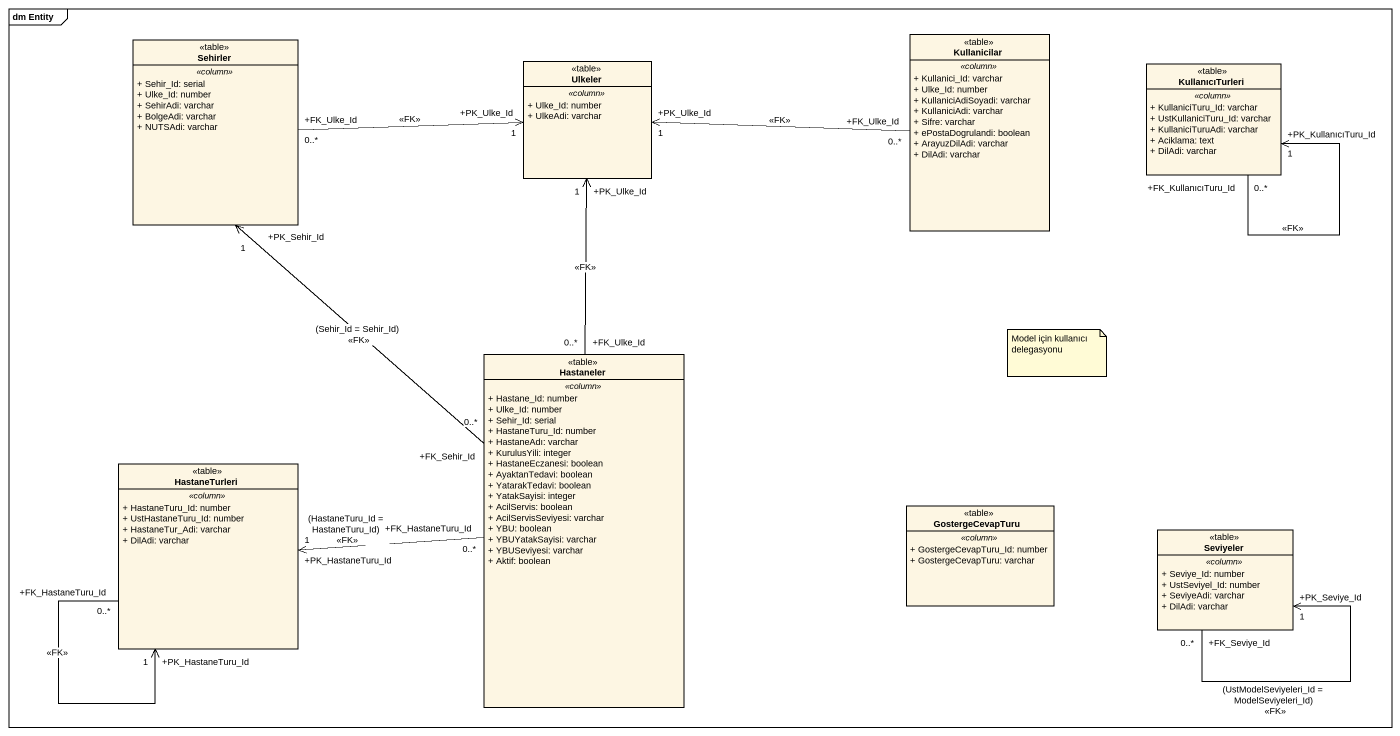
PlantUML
@startuml
mainframe dm Entity
hide circle
hide empty members
skinparam classAttributeIconSize 0
class Sehirler <<table>> {
  .. <<column>> ..
  + Sehir_Id: serial
  + Ulke_Id: number
  + SehirAdi: varchar
  + BolgeAdi: varchar
  + NUTSAdi: varchar
}
class Ulkeler <<table>> {
  .. <<column>> ..
  + Ulke_Id: number
  + UlkeAdi: varchar
}
class Kullanicilar <<table>> {
  .. <<column>> ..
  + Kullanici_Id: varchar
  + Ulke_Id: number
  + KullaniciAdiSoyadi: varchar
  + KullaniciAdi: varchar
  + Sifre: varchar
  + ePostaDogrulandi: boolean
  + ArayuzDilAdi: varchar
  + DilAdi: varchar
}
class KullanıcıTurleri <<table>> {
  .. <<column>> ..
  + KullaniciTuru_Id: varchar
  + UstKullaniciTuru_Id: varchar
  + KullaniciTuruAdi: varchar
  + Aciklama: text
  + DilAdi: varchar
}
class Hastaneler <<table>> {
  .. <<column>> ..
  + Hastane_Id: number
  + Ulke_Id: number
  + Sehir_Id: serial
  + HastaneTuru_Id: number
  + HastaneAdı: varchar
  + KurulusYili: integer
  + HastaneEczanesi: boolean
  + AyaktanTedavi: boolean
  + YatarakTedavi: boolean
  + YatakSayisi: integer
  + AcilServis: boolean
  + AcilServisSeviyesi: varchar
  + YBU: boolean
  + YBUYatakSayisi: varchar
  + YBUSeviyesi: varchar
  + Aktif: boolean
}
class HastaneTurleri <<table>> {
  .. <<column>> ..
  + HastaneTuru_Id: number
  + UstHastaneTuru_Id: number
  + HastaneTur_Adi: varchar
  + DilAdi: varchar
}
class GostergeCevapTuru <<table>> {
  .. <<column>> ..
  + GostergeCevapTuru_Id: number
  + GostergeCevapTuru: varchar
}
class Seviyeler <<table>> {
  .. <<column>> ..
  + Seviye_Id: number
  + UstSeviyel_Id: number
  + SeviyeAdi: varchar
  + DilAdi: varchar
}
Sehirler "+FK_Ulke_Id\n0..*" -right-> "+PK_Ulke_Id\n1" Ulkeler : <<FK>>
Kullanicilar "+FK_Ulke_Id\n0..*" -left-> "+PK_Ulke_Id\n1" Ulkeler : <<FK>>
KullanıcıTurleri "+FK_KullanıcıTuru_Id\n0..*" --> "+PK_KullanıcıTuru_Id\n1" KullanıcıTurleri : <<FK>>
Hastaneler "+FK_Sehir_Id\n0..*" -up-> "+PK_Sehir_Id\n1" Sehirler : (Sehir_Id = Sehir_Id)\n<<FK>>
Hastaneler "+FK_Ulke_Id\n0..*" -up-> "+PK_Ulke_Id\n1" Ulkeler : <<FK>>
Hastaneler "+FK_HastaneTuru_Id\n0..*" -left-> "+PK_HastaneTuru_Id\n1" HastaneTurleri : (HastaneTuru_Id = HastaneTuru_Id)\n<<FK>>
HastaneTurleri "+FK_HastaneTuru_Id\n0..*" --> "+PK_HastaneTuru_Id\n1" HastaneTurleri : <<FK>>
Seviyeler "+FK_Seviye_Id\n0..*" --> "+PK_Seviye_Id\n1" Seviyeler : (UstModelSeviyeleri_Id = ModelSeviyeleri_Id)\n<<FK>>
note as N1
  Model için kullanıcı delegasyonu
end note
@enduml
